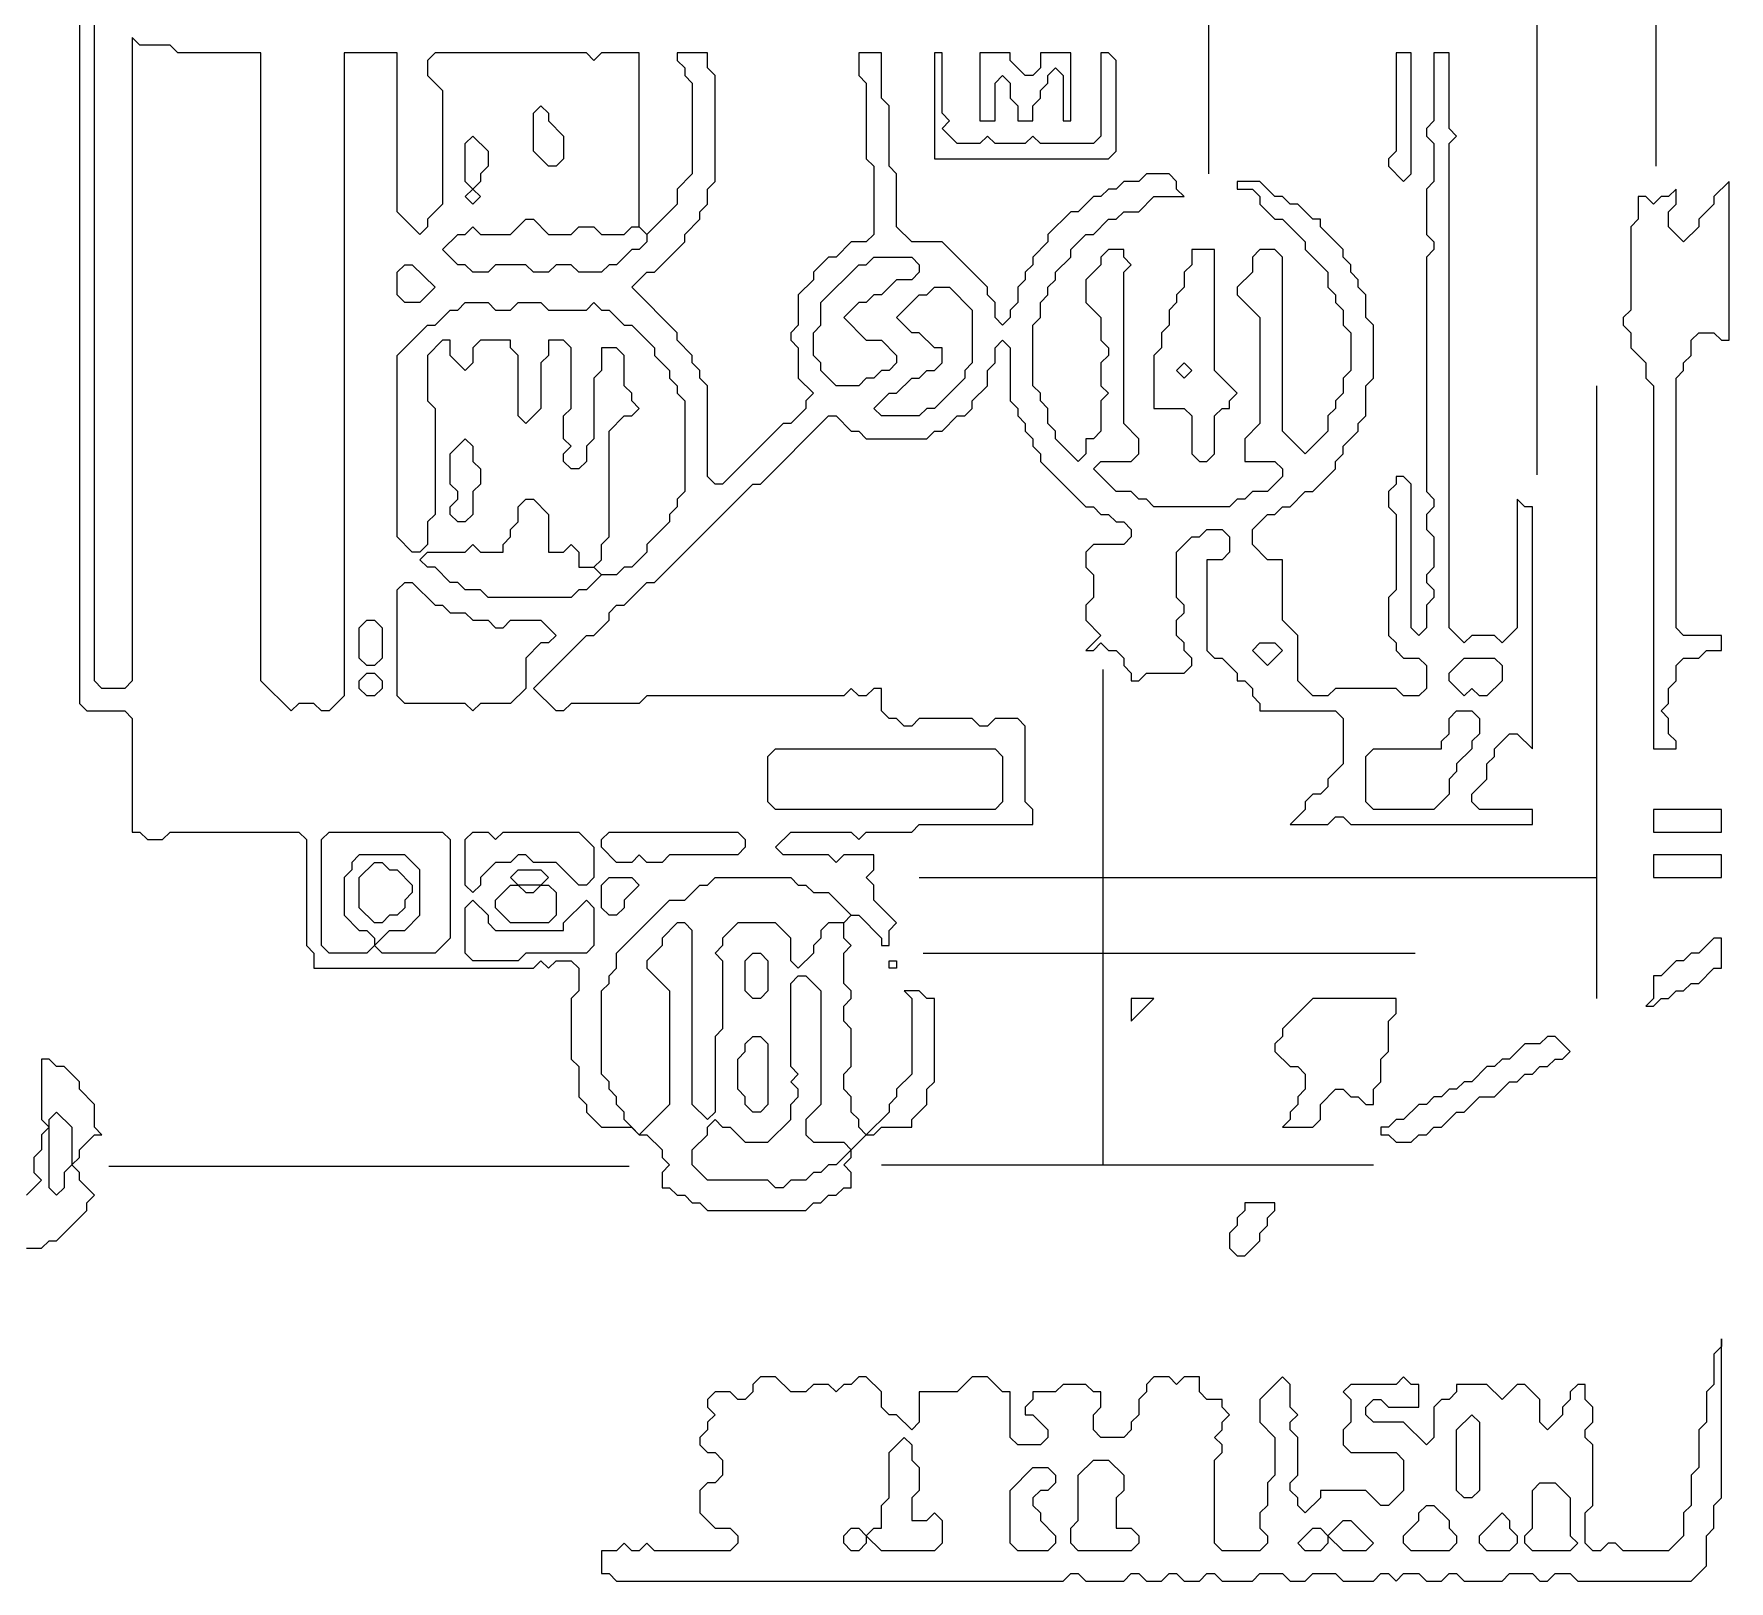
# Model space of a CAD drawing. Header units: millimetres. Extents: x 4 to 412, y 4 to 290.
# Drawn here: x 279.54 to 299.15, y 136.09 to 154 of the extents above; entities that cross this region are included whole.
import ezdxf

# ---------------------------------------------------------------- set-up
doc = ezdxf.new("R2010")
doc.units = ezdxf.units.MM
for name, color, linetype, lineweight in [('TRACE_CURVE', 6, 'Continuous', 0), ('TRACE_STRAIGHT', 5, 'Continuous', 0), ('TRACE_TEXT_SYMBOL', 6, 'Continuous', 0)]:
    doc.layers.add(name, color=color, linetype=linetype, lineweight=lineweight)

msp = doc.modelspace()

# ---------------------------------------------------------------- linework, layer by layer
at = {"layer": 'TRACE_CURVE', "color": 6}
for points in [[(280.063, 154.569), (280.063, 146.249), (280.15, 146.162), (280.588, 146.162), (280.676, 146.074), (280.676, 144.76), (280.763, 144.76), (280.851, 144.673), (281.026, 144.673), (281.114, 144.76), (282.602, 144.76), (282.69, 144.673), (282.69, 143.447), (282.777, 143.359), (282.777, 143.184), (285.317, 143.184), (285.405, 143.272), (285.492, 143.184), (285.58, 143.272), (285.755, 143.272), (285.843, 143.184), (285.843, 142.921), (285.755, 142.834), (285.755, 142.133), (285.843, 142.046), (285.843, 141.695), (285.93, 141.608), (285.93, 141.52), (286.105, 141.345), (286.456, 141.345), (286.543, 141.257), (286.631, 141.257), (286.806, 141.082), (286.806, 140.995), (286.893, 140.907), (286.806, 140.82), (286.806, 140.644), (286.893, 140.644), (286.981, 140.557), (287.069, 140.557), (287.156, 140.469), (287.244, 140.469), (287.331, 140.382), (288.47, 140.382), (288.557, 140.469), (288.645, 140.469), (288.733, 140.557), (288.82, 140.557), (288.908, 140.644), (288.995, 140.644), (288.995, 140.82), (288.908, 140.907), (288.995, 140.995), (288.995, 141.082), (289.17, 141.257), (289.258, 141.257), (289.346, 141.345), (289.696, 141.345), (289.696, 141.433), (289.871, 141.608), (289.871, 141.783), (289.959, 141.87), (289.959, 142.834), (289.871, 142.834)], [(283.128, 146.337), (282.953, 146.162), (282.865, 146.162), (282.777, 146.249), (282.602, 146.249), (282.515, 146.162), (282.164, 146.512), (282.164, 153.781), (281.201, 153.781), (281.114, 153.868), (280.763, 153.868), (280.676, 153.956), (280.676, 146.512), (280.588, 146.424), (280.325, 146.424), (280.238, 146.512), (280.238, 154.306), (280.063, 154.481), (280.063, 154.569)], [(288.82, 151.416), (288.733, 151.416), (288.557, 151.241), (288.557, 151.153), (288.382, 150.978), (288.382, 150.628), (288.295, 150.54), (288.295, 150.453), (288.382, 150.365), (288.382, 150.015), (288.557, 149.84), (288.47, 149.752), (288.47, 149.665), (288.295, 149.489), (288.207, 149.489), (287.506, 148.789), (287.419, 148.789), (287.331, 148.876), (287.331, 149.927), (287.244, 150.015), (287.244, 150.102), (287.156, 150.19), (287.156, 150.278), (286.981, 150.453), (286.981, 150.54), (286.456, 151.066), (286.631, 151.241), (286.718, 151.241), (287.069, 151.591), (287.069, 151.679), (287.244, 151.854), (287.244, 151.941), (287.331, 152.029), (287.331, 152.204), (287.419, 152.292), (287.419, 153.518), (287.331, 153.605), (287.331, 153.781), (286.981, 153.781), (286.981, 153.693), (287.069, 153.605), (287.069, 153.518), (287.156, 153.43), (287.156, 152.379), (286.981, 152.204), (286.981, 152.029), (286.631, 151.679), (286.543, 151.766), (286.543, 153.781), (286.105, 153.781), (286.018, 153.693), (285.93, 153.781), (284.179, 153.781), (284.091, 153.693), (284.091, 153.518), (284.266, 153.343), (284.266, 152.029), (284.091, 151.854), (284.091, 151.766), (284.004, 151.679), (283.741, 151.941), (283.741, 153.781), (283.128, 153.781), (283.128, 146.337)], [(291.185, 149.752), (291.185, 149.84), (291.097, 149.927), (291.097, 150.628), (291.185, 150.715), (291.185, 150.891), (291.272, 150.978), (291.272, 151.066), (291.36, 151.153), (291.36, 151.241), (291.535, 151.416), (291.535, 151.504), (291.71, 151.679), (291.798, 151.679), (291.973, 151.854), (292.06, 151.854), (292.148, 151.941), (292.323, 151.941), (292.498, 152.117), (292.849, 152.117), (292.761, 152.204), (292.761, 152.292), (292.673, 152.379), (292.411, 152.379), (292.323, 152.292), (292.148, 152.292), (292.06, 152.204), (291.973, 152.204), (291.885, 152.117), (291.798, 152.117), (291.622, 151.941), (291.535, 151.941), (291.272, 151.679), (291.272, 151.591), (291.097, 151.416), (291.097, 151.328), (291.009, 151.241), (291.009, 151.153), (290.922, 151.066), (290.922, 150.891), (290.834, 150.803), (290.834, 150.715), (290.747, 150.628), (290.659, 150.715), (290.659, 150.891), (290.572, 150.978), (290.572, 151.066), (290.046, 151.591), (289.696, 151.591), (289.521, 151.766), (289.521, 152.379), (289.433, 152.467), (289.433, 153.167), (289.346, 153.255), (289.346, 153.781), (289.083, 153.781), (289.083, 153.518), (289.17, 153.43), (289.17, 152.554), (289.258, 152.467), (289.258, 151.679), (289.17, 151.591), (288.995, 151.591), (288.82, 151.416)], [(296.176, 145.198), (296.351, 145.373), (296.351, 145.549), (296.439, 145.636), (296.439, 145.724), (296.614, 145.899), (296.702, 145.899), (296.877, 145.724), (296.877, 148.526), (296.789, 148.526), (296.702, 148.614), (296.702, 147.125), (296.527, 146.95), (296.439, 147.037), (296.176, 147.037), (296.089, 146.95), (295.914, 147.125), (295.914, 152.73), (296.001, 152.817), (295.914, 152.905), (295.914, 153.781), (295.738, 153.781), (295.738, 152.992), (295.651, 152.905), (295.651, 152.817), (295.738, 152.73), (295.738, 152.292), (295.651, 152.204), (295.651, 151.679), (295.738, 151.591), (295.738, 151.504), (295.651, 151.416), (295.651, 148.701), (295.738, 148.614), (295.738, 148.526), (295.651, 148.438), (295.651, 148.263), (295.738, 148.176), (295.738, 147.825), (295.651, 147.738), (295.651, 147.65), (295.738, 147.563), (295.738, 147.475), (295.651, 147.388), (295.651, 147.125), (295.563, 147.037), (295.476, 147.125), (295.476, 148.789), (295.388, 148.876), (295.301, 148.876), (295.301, 148.789), (295.213, 148.701), (295.213, 148.526), (295.301, 148.438), (295.301, 147.563), (295.213, 147.475), (295.213, 147.037), (295.301, 146.95), (295.301, 146.862), (295.388, 146.775), (295.563, 146.775), (295.651, 146.687), (295.651, 146.424), (295.563, 146.337)], [(295.563, 146.337), (295.388, 146.337), (295.301, 146.424), (294.6, 146.424), (294.512, 146.337), (294.337, 146.337), (294.162, 146.512), (294.162, 147.037), (293.987, 147.212), (293.987, 147.913), (293.812, 147.913), (293.637, 148.088), (293.637, 148.263), (293.812, 148.438), (293.899, 148.438), (293.987, 148.526), (294.075, 148.526), (294.25, 148.701), (294.337, 148.701), (294.6, 148.964), (294.6, 149.051), (294.688, 149.139), (294.688, 149.227), (294.863, 149.402), (294.863, 149.489), (294.95, 149.577), (294.95, 149.927), (295.038, 150.015), (295.038, 150.628), (294.95, 150.715), (294.95, 150.978), (294.863, 151.066), (294.863, 151.153), (294.775, 151.241), (294.775, 151.328), (294.688, 151.416), (294.688, 151.504), (294.425, 151.766), (294.425, 151.854), (294.337, 151.854), (294.162, 152.029), (294.075, 152.029), (293.987, 152.117), (293.899, 152.117), (293.724, 152.292), (293.462, 152.292), (293.462, 152.204), (293.637, 152.204), (293.724, 152.117), (293.724, 152.029), (293.899, 151.854), (293.987, 151.854), (294.25, 151.591), (294.25, 151.504), (294.512, 151.241), (294.512, 151.066), (294.6, 150.978), (294.6, 150.891), (294.688, 150.803), (294.688, 150.628), (294.775, 150.54), (294.775, 150.102), (294.688, 150.015), (294.688, 149.84)], [(294.688, 149.84), (294.6, 149.752), (294.6, 149.665), (294.512, 149.577), (294.512, 149.402), (294.25, 149.139), (293.987, 149.402), (293.987, 151.416), (293.899, 151.504), (293.724, 151.504), (293.637, 151.416), (293.637, 151.241), (293.462, 151.066), (293.462, 150.978), (293.724, 150.715), (293.724, 149.489), (293.549, 149.314), (293.549, 149.051), (293.899, 149.051), (293.987, 148.964), (293.987, 148.876), (293.812, 148.701), (293.637, 148.701), (293.549, 148.614), (293.462, 148.614), (293.374, 148.526), (292.498, 148.526), (292.411, 148.614), (292.323, 148.614), (292.236, 148.701), (292.06, 148.701), (291.798, 148.964), (291.885, 149.051), (292.236, 149.051), (292.323, 149.139), (292.323, 149.314), (292.148, 149.489), (292.148, 151.241), (292.236, 151.328), (292.148, 151.416), (292.148, 151.504), (291.973, 151.504), (291.885, 151.416), (291.885, 151.328), (291.71, 151.153), (291.71, 150.891), (291.885, 150.715), (291.885, 150.453), (291.973, 150.365), (291.973, 150.278), (291.885, 150.19), (291.885, 149.927), (291.973, 149.84), (291.885, 149.752), (291.885, 149.402), (291.798, 149.314), (291.71, 149.314), (291.71, 149.139), (291.622, 149.051), (291.36, 149.314), (291.36, 149.402), (291.272, 149.489), (291.272, 149.665), (291.185, 149.752)], [(284.441, 150.803), (284.529, 150.891), (284.792, 150.891), (284.879, 150.803), (285.054, 150.803), (285.142, 150.891), (285.405, 150.891), (285.492, 150.803), (285.93, 150.803), (286.018, 150.891), (286.105, 150.803), (286.193, 150.803), (286.368, 150.628), (286.456, 150.628), (286.718, 150.365), (286.718, 150.278), (286.893, 150.102), (286.893, 150.015), (286.981, 149.927), (286.981, 149.84), (287.069, 149.752), (287.069, 148.701), (286.981, 148.614), (286.981, 148.526), (286.893, 148.438), (286.893, 148.351), (286.631, 148.088), (286.631, 148.001), (286.456, 147.825), (286.368, 147.825), (286.28, 147.738), (286.105, 147.738), (286.018, 147.825), (286.105, 147.913), (286.105, 148.088), (286.193, 148.176), (286.193, 149.402), (286.368, 149.577), (286.456, 149.577), (286.543, 149.665), (286.456, 149.752), (286.456, 149.84), (286.368, 149.927), (286.368, 150.278), (286.28, 150.365), (286.105, 150.365), (286.105, 150.102), (286.018, 150.015), (286.018, 149.314), (285.93, 149.227), (285.93, 149.051), (285.843, 148.964), (285.755, 148.964), (285.667, 149.051), (285.667, 149.139), (285.755, 149.227), (285.667, 149.314), (285.667, 149.577), (285.755, 149.665), (285.755, 150.365), (285.667, 150.453), (285.492, 150.453), (285.492, 150.278), (285.405, 150.19)], [(285.405, 150.19), (285.405, 149.665), (285.23, 149.489), (285.142, 149.577), (285.142, 150.278), (285.054, 150.365), (285.054, 150.453), (284.704, 150.453), (284.617, 150.365), (284.617, 150.19), (284.529, 150.102), (284.354, 150.278), (284.354, 150.453), (284.266, 150.453), (284.091, 150.278), (284.091, 149.752), (284.179, 149.665), (284.179, 148.438), (284.091, 148.351), (284.091, 148.088), (284.004, 148.001), (283.916, 148.001), (283.741, 148.176), (283.741, 150.278), (284.091, 150.628), (284.179, 150.628), (284.354, 150.803), (284.441, 150.803)], [(289.433, 146.074), (289.346, 146.162), (289.346, 146.424), (289.258, 146.424), (289.17, 146.337), (289.083, 146.337), (288.995, 146.424), (288.908, 146.337), (286.631, 146.337), (286.543, 146.249), (285.755, 146.249), (285.667, 146.162), (285.58, 146.162), (285.317, 146.424), (285.93, 147.037), (286.018, 147.037), (286.193, 147.212), (286.193, 147.3), (286.28, 147.388), (286.368, 147.388), (286.631, 147.65), (286.718, 147.65), (287.857, 148.789), (287.944, 148.789), (288.733, 149.577), (288.82, 149.577), (288.995, 149.402), (289.083, 149.402), (289.17, 149.314), (289.871, 149.314), (289.959, 149.402), (290.046, 149.402), (290.221, 149.577), (290.309, 149.577), (290.396, 149.665), (290.396, 149.752), (290.572, 149.927), (290.572, 150.102), (290.659, 150.19), (290.659, 150.365), (290.747, 150.453), (290.834, 150.365), (290.834, 149.752), (290.922, 149.665), (290.922, 149.577), (291.009, 149.489), (291.009, 149.402), (291.097, 149.314), (291.097, 149.227), (291.185, 149.139), (291.185, 149.051), (291.71, 148.526), (291.798, 148.526), (291.885, 148.438), (291.973, 148.438), (292.06, 148.351), (292.148, 148.351), (292.236, 148.263), (292.236, 148.176), (292.148, 148.088), (291.798, 148.088), (291.71, 148.001), (291.71, 147.825), (291.798, 147.738)], [(291.798, 147.738), (291.798, 147.475), (291.71, 147.388), (291.71, 147.212), (291.885, 147.037), (291.71, 146.862), (291.798, 146.862), (291.885, 146.95), (291.973, 146.862), (292.06, 146.862), (292.148, 146.775), (292.148, 146.687), (292.236, 146.599), (292.236, 146.512), (292.323, 146.512), (292.411, 146.599), (292.849, 146.599), (292.936, 146.687), (292.936, 146.775), (292.849, 146.862), (292.849, 146.95), (292.761, 147.037), (292.761, 147.212), (292.849, 147.3), (292.849, 147.388), (292.761, 147.475), (292.761, 148.001), (292.936, 148.176), (293.024, 148.176), (293.111, 148.263), (293.286, 148.263), (293.374, 148.176), (293.374, 148.001), (293.286, 147.913), (293.111, 147.913), (293.111, 146.862), (293.199, 146.775), (293.286, 146.775), (293.462, 146.599), (293.462, 146.512), (293.549, 146.512), (293.637, 146.424), (293.637, 146.337), (293.724, 146.249), (293.724, 146.162), (294.6, 146.162), (294.688, 146.074), (294.688, 145.549), (294.512, 145.373), (294.512, 145.286), (294.425, 145.198), (294.337, 145.198), (294.25, 145.111), (294.25, 145.023), (294.075, 144.848), (294.512, 144.848), (294.6, 144.935), (294.688, 144.935), (294.775, 144.848), (296.877, 144.848), (296.877, 145.023), (296.264, 145.023), (296.176, 145.111), (296.176, 145.198)], [(289.871, 142.834), (289.783, 142.921), (289.608, 142.921), (289.696, 142.834), (289.696, 141.958), (289.521, 141.783), (289.521, 141.695), (289.433, 141.608), (289.433, 141.52), (289.17, 141.257), (289.083, 141.345), (289.083, 141.433), (288.995, 141.52), (288.995, 141.695), (288.908, 141.783), (288.908, 141.958), (288.995, 142.046), (288.995, 142.483), (288.908, 142.571), (288.908, 142.746), (288.995, 142.834), (288.995, 142.921), (288.908, 143.009), (288.908, 143.359), (288.995, 143.447), (288.908, 143.534), (288.908, 143.709), (288.995, 143.797), (289.083, 143.797), (289.346, 143.534), (289.346, 143.447), (289.433, 143.447), (289.433, 143.622), (289.521, 143.709), (289.258, 143.972), (289.258, 144.147), (289.17, 144.235), (289.258, 144.322), (289.258, 144.498), (288.908, 144.498), (288.82, 144.41), (288.733, 144.498), (288.207, 144.498), (288.12, 144.585), (288.295, 144.76), (288.995, 144.76), (289.083, 144.673), (289.17, 144.76), (289.696, 144.76), (289.783, 144.848), (291.097, 144.848), (291.097, 145.023), (291.009, 145.111), (291.009, 145.986), (290.922, 146.074), (290.659, 146.074), (290.572, 145.986), (290.484, 145.986), (290.396, 146.074), (289.783, 146.074), (289.696, 145.986), (289.608, 145.986), (289.521, 146.074), (289.433, 146.074)]]:
    msp.add_lwpolyline(points, dxfattribs=at)
for points in [[(285.317, 153.08), (285.405, 153.167), (285.492, 153.08), (285.492, 152.992), (285.667, 152.817), (285.667, 152.554), (285.58, 152.467), (285.492, 152.467), (285.317, 152.642)], [(284.529, 152.73), (284.617, 152.817), (284.792, 152.642), (284.792, 152.467), (284.704, 152.379), (284.704, 152.292), (284.617, 152.204), (284.529, 152.292)], [(284.529, 152.117), (284.617, 152.204), (284.704, 152.117), (284.617, 152.029)], [(285.23, 151.854), (285.317, 151.854), (285.492, 151.679), (285.755, 151.679), (285.843, 151.766), (286.018, 151.766), (286.105, 151.679), (286.368, 151.679), (286.456, 151.766), (286.543, 151.766), (286.631, 151.679), (286.631, 151.591), (286.543, 151.504), (286.456, 151.504), (286.28, 151.328), (286.193, 151.328), (286.105, 151.241), (285.843, 151.241), (285.755, 151.328), (285.58, 151.328), (285.492, 151.241), (285.317, 151.241), (285.23, 151.328), (284.879, 151.328), (284.792, 151.241), (284.617, 151.241), (284.529, 151.328), (284.441, 151.328), (284.266, 151.504), (284.441, 151.679), (284.529, 151.679), (284.617, 151.766), (284.704, 151.679), (285.054, 151.679)], [(283.741, 151.241), (283.828, 151.328), (283.916, 151.328), (284.179, 151.066), (284.004, 150.891), (283.828, 150.891), (283.741, 150.978)], [(289.17, 151.328), (289.258, 151.416), (289.696, 151.416), (289.783, 151.328), (289.783, 151.241), (289.696, 151.153), (289.521, 151.153), (289.346, 150.978), (289.258, 150.978), (289.17, 150.891), (289.083, 150.891), (288.908, 150.715), (289.17, 150.453), (289.346, 150.453), (289.521, 150.278), (289.521, 150.19), (289.433, 150.102), (289.346, 150.102), (289.258, 150.015), (289.17, 150.015), (289.083, 149.927), (288.82, 149.927), (288.645, 150.102), (288.645, 150.19), (288.557, 150.278), (288.557, 150.54), (288.645, 150.628), (288.645, 150.891), (289.083, 151.328)], [(289.871, 150.978), (289.959, 151.066), (290.134, 151.066), (290.396, 150.803), (290.396, 150.19), (290.309, 150.102), (290.309, 150.015), (289.959, 149.665), (289.871, 149.665), (289.783, 149.577), (289.346, 149.577), (289.258, 149.665), (289.433, 149.84), (289.521, 149.84), (289.696, 150.015), (289.783, 150.015), (289.871, 150.102), (289.959, 150.102), (290.046, 150.19), (290.046, 150.365), (289.959, 150.365), (289.783, 150.54), (289.696, 150.54), (289.521, 150.715), (289.783, 150.978)], [(284.529, 149.314), (284.617, 149.227), (284.617, 149.051), (284.704, 148.964), (284.704, 148.789), (284.617, 148.701), (284.617, 148.438), (284.529, 148.351), (284.441, 148.351), (284.354, 148.438), (284.354, 148.526), (284.441, 148.614), (284.441, 148.701), (284.354, 148.789), (284.354, 149.139)], [(285.142, 148.526), (285.23, 148.614), (285.317, 148.614), (285.492, 148.438), (285.492, 148.001), (285.667, 148.001), (285.755, 148.088), (285.843, 148.001), (285.843, 147.825), (286.018, 147.825), (286.105, 147.738), (285.93, 147.563), (285.843, 147.563), (285.755, 147.475), (284.792, 147.475), (284.704, 147.563), (284.529, 147.563), (284.441, 147.65), (284.354, 147.65), (284.179, 147.825), (284.091, 147.825), (284.004, 147.913), (284.091, 148.001), (284.529, 148.001), (284.617, 148.088), (284.704, 148.001), (284.967, 148.001), (284.967, 148.088), (285.054, 148.176), (285.054, 148.263), (285.142, 148.351)], [(283.741, 147.563), (283.828, 147.65), (283.916, 147.65), (284.179, 147.388), (284.266, 147.388), (284.354, 147.3), (284.529, 147.3), (284.617, 147.212), (284.792, 147.212), (284.879, 147.125), (284.967, 147.125), (285.054, 147.212), (285.405, 147.212), (285.58, 147.037), (285.492, 146.95), (285.405, 146.95), (285.23, 146.775), (285.23, 146.424), (285.054, 146.249), (284.704, 146.249), (284.617, 146.162), (284.529, 146.249), (283.828, 146.249), (283.741, 146.337)], [(283.303, 147.125), (283.39, 147.212), (283.478, 147.212), (283.566, 147.125), (283.566, 146.775), (283.478, 146.687), (283.39, 146.687), (283.303, 146.775)], [(293.637, 146.862), (293.724, 146.95), (293.899, 146.95), (293.987, 146.862), (293.812, 146.687)], [(296.089, 146.775), (296.439, 146.775), (296.527, 146.687), (296.527, 146.512), (296.351, 146.337), (296.264, 146.337), (296.176, 146.424), (296.089, 146.337), (295.914, 146.512), (295.914, 146.599)], [(283.303, 146.512), (283.39, 146.599), (283.478, 146.599), (283.566, 146.512), (283.566, 146.424), (283.478, 146.337), (283.39, 146.337), (283.303, 146.424)], [(295.914, 146.074), (296.001, 146.162), (296.176, 146.162), (296.264, 146.074), (296.264, 145.899), (296.176, 145.811), (296.176, 145.724), (296.001, 145.549), (296.001, 145.461), (295.914, 145.373), (295.914, 145.198), (295.738, 145.023), (295.038, 145.023), (294.95, 145.111), (294.95, 145.636), (295.038, 145.724), (295.826, 145.724), (295.826, 145.811), (295.914, 145.899)], [(288.032, 145.636), (288.12, 145.724), (290.659, 145.724), (290.747, 145.636), (290.747, 145.111), (290.659, 145.023), (288.12, 145.023), (288.032, 145.111)], [(282.865, 144.673), (282.953, 144.76), (284.266, 144.76), (284.354, 144.673), (284.354, 143.534), (284.179, 143.359), (283.566, 143.359), (283.478, 143.447), (283.653, 143.622), (283.828, 143.622), (284.004, 143.797), (284.004, 144.322), (283.828, 144.498), (283.303, 144.498), (283.215, 144.41), (283.215, 144.322), (283.128, 144.235), (283.128, 143.797), (283.303, 143.622), (283.39, 143.622), (283.478, 143.534), (283.478, 143.447), (283.39, 143.359), (282.953, 143.359), (282.865, 143.447)], [(284.529, 144.673), (284.617, 144.76), (284.792, 144.76), (284.879, 144.673), (284.967, 144.76), (285.843, 144.76), (286.018, 144.585), (286.018, 144.235), (285.93, 144.147), (285.843, 144.147), (285.58, 144.41), (285.317, 144.41), (285.23, 144.498), (285.142, 144.498), (285.054, 144.41), (284.879, 144.41), (284.704, 144.235), (284.704, 144.147), (284.617, 144.06), (284.529, 144.147)], [(286.105, 144.673), (286.193, 144.76), (287.682, 144.76), (287.769, 144.673), (287.769, 144.585), (287.682, 144.498), (286.893, 144.498), (286.806, 144.41), (286.631, 144.41), (286.543, 144.498), (286.456, 144.41), (286.28, 144.41), (286.105, 144.585)], [(283.478, 144.41), (283.566, 144.41), (283.653, 144.322), (283.741, 144.322), (283.916, 144.147), (283.916, 144.06), (283.828, 143.972), (283.828, 143.885), (283.741, 143.797), (283.653, 143.797), (283.566, 143.709), (283.478, 143.709), (283.303, 143.885), (283.303, 144.235)], [(285.054, 144.235), (285.142, 144.322), (285.405, 144.322), (285.492, 144.235), (285.405, 144.147), (285.142, 144.147)], [(287.331, 144.147), (287.419, 144.235), (288.295, 144.235), (288.382, 144.147), (288.47, 144.147), (288.557, 144.06), (288.733, 144.06), (288.995, 143.797), (288.908, 143.709), (288.733, 143.709), (288.645, 143.622), (288.645, 143.534), (288.557, 143.447), (288.557, 143.359), (288.382, 143.184), (288.295, 143.272), (288.295, 143.534), (288.12, 143.709), (287.682, 143.709), (287.506, 143.534), (287.506, 143.447), (287.419, 143.359), (287.506, 143.272), (287.506, 142.483), (287.419, 142.396), (287.419, 141.52), (287.331, 141.433), (287.156, 141.608), (287.156, 143.622), (287.069, 143.709), (286.981, 143.709), (286.806, 143.534), (286.806, 143.447), (286.631, 143.272), (286.631, 143.184), (286.893, 142.921), (286.893, 141.608), (286.543, 141.257), (286.368, 141.433), (286.368, 141.52), (286.28, 141.608), (286.28, 141.695), (286.193, 141.783), (286.193, 141.87), (286.105, 141.958), (286.105, 142.921), (286.193, 143.009), (286.193, 143.096), (286.28, 143.184), (286.28, 143.359), (286.893, 143.972), (287.069, 143.972), (287.244, 144.147)], [(286.105, 144.147), (286.193, 144.235), (286.456, 144.235), (286.543, 144.147), (286.368, 143.972), (286.368, 143.885), (286.28, 143.797), (286.193, 143.797), (286.105, 143.885)], [(285.054, 144.147), (285.142, 144.147), (285.23, 144.06), (285.317, 144.06), (285.405, 144.147), (285.492, 144.147), (285.58, 144.06), (285.58, 143.797), (285.492, 143.709), (285.054, 143.709), (284.879, 143.885), (284.879, 143.972)], [(284.529, 143.885), (284.617, 143.972), (284.792, 143.797), (284.792, 143.709), (284.879, 143.622), (285.667, 143.622), (285.667, 143.709), (285.93, 143.972), (286.018, 143.885), (286.018, 143.447), (285.93, 143.359), (285.23, 143.359), (285.142, 143.272), (284.617, 143.272), (284.529, 143.359)], [(287.769, 143.272), (287.857, 143.359), (287.944, 143.359), (288.032, 143.272), (288.032, 142.921), (287.944, 142.834), (287.857, 142.834), (287.769, 142.921)], [(288.295, 143.009), (288.382, 143.096), (288.47, 143.096), (288.645, 142.921), (288.645, 141.608), (288.47, 141.433), (288.47, 141.257), (288.557, 141.17), (288.908, 141.17), (288.995, 141.082), (288.82, 140.907), (288.733, 140.907), (288.645, 140.82), (288.557, 140.82), (288.47, 140.732), (288.295, 140.732), (288.207, 140.644), (288.12, 140.644), (288.032, 140.732), (287.331, 140.732), (287.156, 140.907), (287.156, 141.082), (287.331, 141.257), (287.331, 141.345), (287.419, 141.433), (287.506, 141.345), (287.594, 141.345), (287.769, 141.17), (288.032, 141.17), (288.295, 141.433), (288.295, 141.608), (288.382, 141.695), (288.382, 141.783), (288.295, 141.87), (288.382, 141.958), (288.295, 142.046)], [(287.769, 142.308), (287.857, 142.396), (287.944, 142.396), (288.032, 142.308), (288.032, 141.608), (287.944, 141.52), (287.857, 141.52), (287.769, 141.608), (287.769, 141.695), (287.682, 141.783), (287.682, 142.133), (287.769, 142.221)]]:
    msp.add_lwpolyline(points, close=True, dxfattribs=at)
at = {"layer": 'TRACE_STRAIGHT', "color": 5}
for p, q in [((296.929, 171.996), (296.929, 148.894)), ((293.131, 169.035), (293.131, 152.379)), ((298.306, 164.289), (298.306, 152.467)), ((297.621, 149.927), (297.621, 142.834)), ((291.907, 146.643), (291.907, 140.907)), ((289.783, 144.235), (297.621, 144.235)), ((289.827, 143.359), (295.52, 143.359)), ((280.403, 140.895), (286.424, 140.895)), ((289.346, 140.907), (295.038, 140.907))]:
    msp.add_line(p, q, dxfattribs=at)
at = {"layer": 'TRACE_TEXT_SYMBOL', "color": 6}
for points in [[(289.959, 153.781), (289.959, 152.554), (291.973, 152.554), (292.06, 152.642), (292.06, 153.693), (291.973, 153.781), (291.885, 153.781), (291.885, 152.817), (291.798, 152.73), (291.185, 152.73), (291.097, 152.817), (291.009, 152.73), (290.659, 152.73), (290.572, 152.817), (290.484, 152.73), (290.221, 152.73), (290.046, 152.905), (290.134, 152.992), (290.046, 153.08), (290.046, 153.781)], [(290.484, 153.781), (290.484, 152.992), (290.659, 152.992), (290.659, 153.43), (290.747, 153.518), (290.834, 153.43), (290.834, 153.255), (290.922, 153.167), (290.922, 152.992), (291.097, 152.992), (291.097, 153.167), (291.185, 153.255), (291.185, 153.343), (291.272, 153.43), (291.272, 153.518), (291.36, 153.605), (291.447, 153.518), (291.447, 152.992), (291.535, 152.992), (291.535, 153.781), (291.185, 153.781), (291.185, 153.605), (291.097, 153.518), (291.009, 153.518), (290.834, 153.693), (290.834, 153.781)], [(295.301, 153.781), (295.301, 152.642), (295.213, 152.554), (295.213, 152.467), (295.388, 152.292), (295.476, 152.379), (295.476, 153.781)], [(299.154, 152.292), (298.979, 152.117), (298.979, 152.029), (298.804, 151.854), (298.804, 151.766), (298.628, 151.591), (298.453, 151.766), (298.453, 151.941), (298.541, 152.029), (298.541, 152.204), (298.453, 152.117), (298.366, 152.117), (298.278, 152.029), (298.191, 152.117), (298.103, 152.117), (298.103, 151.854), (298.015, 151.766), (298.015, 150.803), (297.928, 150.715), (297.928, 150.628), (298.015, 150.54), (298.015, 150.365), (298.191, 150.19), (298.191, 150.015), (298.278, 149.927), (298.278, 145.724), (298.541, 145.724), (298.541, 145.811), (298.453, 145.899), (298.453, 146.074), (298.366, 146.162), (298.453, 146.249), (298.453, 146.424), (298.541, 146.512), (298.541, 146.687), (298.628, 146.775), (298.804, 146.775), (298.891, 146.862), (299.066, 146.862), (299.066, 147.037), (298.628, 147.037), (298.541, 147.125), (298.541, 150.015), (298.628, 150.102), (298.628, 150.19), (298.716, 150.278), (298.716, 150.453), (298.804, 150.54), (298.979, 150.54), (299.066, 150.453), (299.154, 150.453)], [(292.936, 151.504), (292.936, 151.328), (292.849, 151.241), (292.849, 151.066), (292.761, 150.978), (292.761, 150.891), (292.673, 150.803), (292.673, 150.628), (292.586, 150.54), (292.586, 150.365), (292.498, 150.278), (292.498, 149.665), (292.849, 149.665), (292.936, 149.577), (292.936, 149.139), (293.024, 149.051), (293.111, 149.051), (293.199, 149.139), (293.199, 149.577), (293.286, 149.665), (293.374, 149.665), (293.374, 149.752), (293.462, 149.84), (293.199, 150.102), (293.199, 151.504)], [(292.761, 150.102), (292.849, 150.19), (292.936, 150.102), (292.849, 150.015)], [(298.278, 145.023), (298.278, 144.76), (299.066, 144.76), (299.066, 145.023)], [(298.278, 144.498), (298.278, 144.235), (299.066, 144.235), (299.066, 144.498)], [(298.979, 143.534), (298.804, 143.359), (298.716, 143.359), (298.628, 143.272), (298.541, 143.272), (298.366, 143.096), (298.278, 143.096), (298.278, 142.834), (298.191, 142.746), (298.278, 142.746), (298.366, 142.834), (298.453, 142.834), (298.541, 142.921), (298.628, 142.921), (298.716, 143.009), (298.804, 143.009), (298.979, 143.184), (299.066, 143.184), (299.066, 143.534)], [(289.433, 143.272), (289.521, 143.272), (289.521, 143.184), (289.433, 143.184)], [(292.236, 142.834), (292.236, 142.571), (292.498, 142.834)], [(294.337, 142.834), (293.987, 142.483), (293.987, 142.396), (293.899, 142.308), (293.899, 142.221), (294.075, 142.046), (294.162, 142.046), (294.25, 141.958), (294.25, 141.783), (294.162, 141.695), (294.162, 141.608), (294.075, 141.52), (294.075, 141.433), (293.987, 141.345), (294.337, 141.345), (294.425, 141.433), (294.425, 141.608), (294.6, 141.783), (294.688, 141.783), (294.775, 141.695), (294.863, 141.695), (294.95, 141.608), (295.038, 141.608), (295.038, 141.783), (295.125, 141.87), (295.125, 142.133), (295.213, 142.221), (295.213, 142.571), (295.301, 142.659), (295.301, 142.834)], [(297.052, 142.396), (296.965, 142.308), (296.789, 142.308), (296.614, 142.133), (296.527, 142.133), (296.439, 142.046), (296.351, 142.046), (296.176, 141.87), (296.089, 141.87), (296.001, 141.783), (295.914, 141.783), (295.826, 141.695), (295.738, 141.695), (295.651, 141.608), (295.563, 141.608), (295.388, 141.433), (295.301, 141.433), (295.213, 141.345), (295.125, 141.345), (295.125, 141.257), (295.213, 141.257), (295.301, 141.17), (295.476, 141.17), (295.563, 141.257), (295.651, 141.257), (295.738, 141.345), (295.826, 141.345), (296.001, 141.52), (296.089, 141.52), (296.264, 141.695), (296.439, 141.695), (296.614, 141.87), (296.702, 141.87), (296.789, 141.958), (296.877, 141.958), (296.965, 142.046), (297.052, 142.046), (297.14, 142.133), (297.227, 142.133), (297.315, 142.221), (297.14, 142.396)], [(279.712, 141.433), (279.8, 141.52), (279.975, 141.345), (279.975, 140.907), (279.888, 140.82), (279.888, 140.644), (279.8, 140.557), (279.712, 140.644)], [(293.549, 140.469), (293.549, 140.382), (293.462, 140.294), (293.462, 140.206), (293.374, 140.119), (293.374, 139.944), (293.462, 139.856), (293.549, 139.856), (293.724, 140.031), (293.724, 140.119), (293.812, 140.206), (293.812, 140.294), (293.899, 140.382), (293.899, 140.469)], [(296.176, 138.017), (296.264, 137.93), (296.264, 137.141), (296.176, 137.054), (296.089, 137.054), (296.001, 137.141), (296.001, 137.842)], [(289.608, 137.754), (289.696, 137.667), (289.696, 137.492), (289.783, 137.404), (289.783, 137.141), (289.696, 137.054), (289.696, 136.791), (289.871, 136.791), (289.959, 136.879), (290.046, 136.791), (290.046, 136.528), (289.959, 136.441), (289.346, 136.441), (289.17, 136.616), (289.258, 136.704), (289.346, 136.704), (289.346, 136.966), (289.433, 137.054), (289.433, 137.579)], [(291.097, 137.404), (291.272, 137.404), (291.36, 137.317), (291.36, 137.229), (291.272, 137.141), (291.185, 137.141), (291.097, 137.054), (291.097, 136.966), (291.185, 136.879), (291.185, 136.791), (291.36, 136.616), (291.36, 136.528), (291.272, 136.441), (290.922, 136.441), (290.834, 136.528), (290.834, 137.141)], [(291.798, 137.492), (291.973, 137.492), (292.148, 137.317), (292.148, 137.141), (292.06, 137.054), (292.06, 136.704), (292.236, 136.704), (292.323, 136.616), (292.323, 136.528), (292.236, 136.441), (291.622, 136.441), (291.535, 136.528), (291.535, 136.704), (291.622, 136.791), (291.622, 137.317)], [(296.877, 137.141), (296.965, 137.229), (297.14, 137.229), (297.315, 137.054), (297.315, 136.616), (297.402, 136.528), (297.315, 136.441), (296.877, 136.441), (296.789, 136.528), (296.789, 136.616), (296.877, 136.704)], [(295.563, 136.879), (295.651, 136.966), (295.738, 136.966), (295.914, 136.791), (295.914, 136.704), (296.001, 136.616), (296.001, 136.528), (295.914, 136.441), (295.476, 136.441), (295.388, 136.528), (295.388, 136.616), (295.563, 136.791)], [(294.688, 136.791), (294.775, 136.791), (295.038, 136.528), (294.95, 136.441), (294.688, 136.441), (294.512, 136.616)], [(296.527, 136.879), (296.614, 136.791), (296.614, 136.704), (296.702, 136.616), (296.702, 136.528), (296.614, 136.441), (296.351, 136.441), (296.264, 136.528), (296.264, 136.616)], [(288.908, 136.616), (288.995, 136.704), (289.083, 136.704), (289.17, 136.616), (289.17, 136.528), (289.083, 136.441), (288.995, 136.441), (288.908, 136.528)], [(294.337, 136.704), (294.425, 136.704), (294.512, 136.616), (294.512, 136.528), (294.425, 136.441), (294.25, 136.441), (294.162, 136.528)]]:
    msp.add_lwpolyline(points, close=True, dxfattribs=at)
for points in [[(279.45, 139.944), (279.625, 139.944), (279.712, 140.031), (279.8, 140.031), (280.15, 140.382), (280.15, 140.469), (280.238, 140.557), (280.063, 140.732), (280.063, 140.82), (279.975, 140.907), (280.063, 140.995), (280.063, 141.082), (280.238, 141.257), (280.325, 141.257), (280.238, 141.345), (280.238, 141.608), (280.063, 141.783), (280.063, 141.87), (279.888, 142.046), (279.8, 142.046), (279.712, 142.133), (279.625, 142.133), (279.625, 141.433), (279.712, 141.345), (279.625, 141.257), (279.625, 141.082), (279.537, 140.995), (279.537, 140.82), (279.625, 140.732), (279.45, 140.557)], [(287.682, 136.528), (287.594, 136.441), (286.718, 136.441), (286.631, 136.528), (286.543, 136.441), (286.456, 136.441), (286.368, 136.528), (286.28, 136.441), (286.105, 136.441), (286.105, 136.178), (286.193, 136.178), (286.28, 136.09), (291.447, 136.09), (291.535, 136.178), (291.622, 136.178), (291.71, 136.09), (292.148, 136.09), (292.236, 136.178), (292.323, 136.178), (292.411, 136.09), (292.586, 136.09), (292.673, 136.178), (292.761, 136.178), (292.849, 136.09), (293.024, 136.09), (293.111, 136.178), (293.199, 136.178), (293.286, 136.09), (293.637, 136.09), (293.724, 136.178), (293.987, 136.178), (294.075, 136.09), (294.25, 136.09), (294.337, 136.178), (294.6, 136.178), (294.688, 136.09), (295.038, 136.09), (295.125, 136.178), (295.213, 136.178), (295.301, 136.09), (295.388, 136.178), (295.563, 136.178), (295.651, 136.09), (295.826, 136.09), (295.914, 136.178), (296.001, 136.178), (296.089, 136.09), (296.527, 136.09), (296.614, 136.178), (296.877, 136.178), (296.965, 136.09), (297.052, 136.09), (297.14, 136.178), (297.315, 136.178), (297.402, 136.09), (298.716, 136.09), (298.891, 136.266), (298.891, 136.616), (298.979, 136.704), (298.979, 136.966), (299.066, 137.054), (299.066, 138.893)], [(299.066, 138.893), (299.066, 138.805), (298.979, 138.718), (298.979, 138.367), (298.891, 138.28), (298.891, 137.93), (298.804, 137.842), (298.804, 137.404), (298.716, 137.317), (298.716, 136.966), (298.628, 136.879), (298.628, 136.616), (298.453, 136.441), (297.928, 136.441), (297.84, 136.528), (297.753, 136.528), (297.665, 136.441), (297.578, 136.441), (297.49, 136.528), (297.49, 136.879), (297.578, 136.966), (297.578, 137.667), (297.49, 137.754), (297.49, 137.842), (297.578, 137.93), (297.578, 138.105), (297.49, 138.192), (297.49, 138.367), (297.402, 138.367), (297.315, 138.28), (297.315, 138.192), (297.227, 138.105), (297.227, 138.017), (297.052, 137.842), (296.965, 137.93), (296.965, 138.192), (296.789, 138.367), (296.702, 138.367), (296.527, 138.192), (296.351, 138.367), (296.001, 138.367), (296.001, 138.28), (295.914, 138.192), (295.826, 138.192), (295.738, 138.105), (295.738, 137.754), (295.651, 137.667), (295.388, 137.93), (295.038, 137.93), (294.95, 138.017), (294.95, 138.105), (295.038, 138.192), (295.125, 138.192), (295.213, 138.105), (295.563, 138.105), (295.563, 138.367), (295.476, 138.367), (295.388, 138.455), (295.301, 138.367), (294.775, 138.367), (294.688, 138.28), (294.775, 138.192), (294.775, 137.93), (294.688, 137.842)], [(291.885, 138.105), (291.885, 138.28), (291.798, 138.28), (291.71, 138.367), (291.447, 138.367), (291.36, 138.28), (291.097, 138.28), (291.097, 138.192), (291.009, 138.105), (291.009, 138.017), (291.097, 138.017), (291.272, 137.842), (291.272, 137.754), (291.185, 137.667), (290.922, 137.667), (290.834, 137.754), (290.834, 138.28), (290.747, 138.28), (290.572, 138.455), (290.396, 138.455), (290.221, 138.28), (289.783, 138.28), (289.783, 137.93), (289.696, 137.842), (289.521, 138.017), (289.433, 138.017), (289.346, 138.105), (289.346, 138.28), (289.17, 138.455), (289.083, 138.455), (288.995, 138.367), (288.908, 138.367), (288.82, 138.28), (288.733, 138.367), (288.557, 138.367), (288.47, 138.28), (288.295, 138.28), (288.12, 138.455), (287.944, 138.455), (287.857, 138.367), (287.857, 138.28), (287.769, 138.192), (287.682, 138.192), (287.594, 138.28), (287.419, 138.28), (287.331, 138.192), (287.331, 138.105), (287.419, 138.017), (287.331, 137.93), (287.331, 137.842), (287.244, 137.754), (287.244, 137.667), (287.331, 137.579), (287.419, 137.579), (287.506, 137.492), (287.506, 137.317), (287.419, 137.229), (287.331, 137.229), (287.244, 137.141), (287.244, 136.879), (287.419, 136.704), (287.594, 136.704), (287.682, 136.616), (287.682, 136.528)], [(294.688, 137.842), (294.688, 137.667), (294.775, 137.579), (295.301, 137.579), (295.388, 137.492), (295.388, 137.141), (295.213, 136.966), (295.125, 136.966), (294.95, 137.141), (294.425, 137.141), (294.425, 137.054), (294.25, 136.879), (294.162, 136.966), (294.162, 137.054), (294.075, 137.141), (294.075, 137.229), (294.162, 137.317), (294.162, 137.754), (294.075, 137.842), (294.075, 137.93), (294.162, 138.017), (294.075, 138.105), (294.075, 138.367), (293.987, 138.455), (293.724, 138.192), (293.724, 137.93), (293.899, 137.754), (293.899, 137.317), (293.812, 137.229), (293.812, 136.966), (293.724, 136.879), (293.724, 136.704), (293.812, 136.616), (293.812, 136.528), (293.724, 136.441), (293.286, 136.441), (293.199, 136.528), (293.199, 137.492), (293.286, 137.579), (293.286, 137.667), (293.199, 137.754), (293.286, 137.842), (293.286, 137.93), (293.374, 138.017), (293.286, 138.105), (293.286, 138.192), (293.111, 138.192), (293.024, 138.28), (293.024, 138.455), (292.849, 138.455), (292.761, 138.367), (292.673, 138.455), (292.498, 138.455), (292.411, 138.367), (292.411, 138.28), (292.323, 138.192), (292.323, 138.017), (292.236, 137.93), (292.236, 137.842), (292.148, 137.754), (291.885, 137.754), (291.798, 137.842), (291.798, 138.017), (291.885, 138.105)]]:
    msp.add_lwpolyline(points, dxfattribs=at)

doc.saveas('drawing.dxf')
